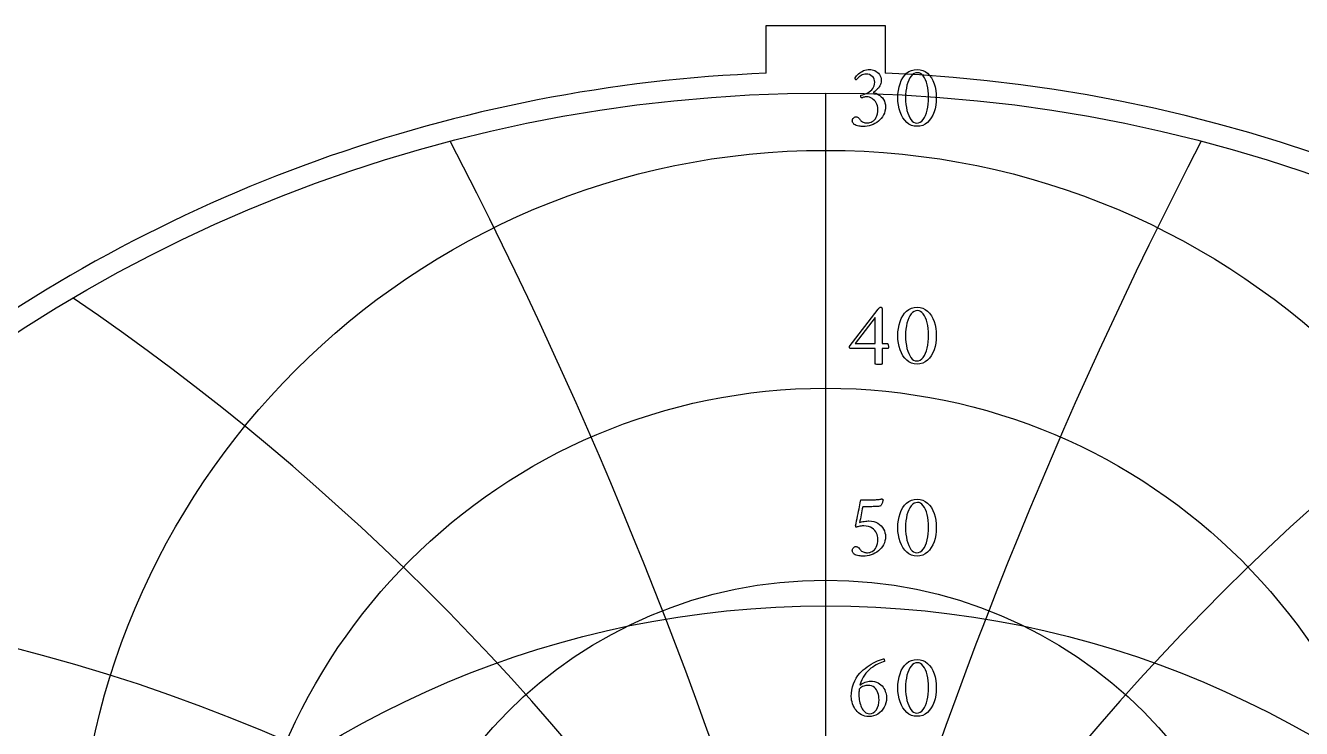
# Model space of a CAD drawing. Header units: millimetres. Extents: x -32.4 to 32.3, y -32.4 to 33.4.
# Drawn here: x -17.2 to 10.22, y 18.25 to 33.35 of the extents above; entities that cross this region are included whole.
import ezdxf

# ---------------------------------------------------------------- set-up
doc = ezdxf.new("R2010")
doc.units = ezdxf.units.MM
for name, color, linetype in [('CUT_OUTER', 1, 'Continuous'), ('ENGRAVE', 7, 'Continuous'), ('ENGRAVE_FINE', 8, 'Continuous'), ('TEXT', 5, 'Continuous')]:
    doc.layers.add(name, color=color, linetype=linetype)

msp = doc.modelspace()

# ---------------------------------------------------------------- linework, layer by layer
at = {"layer": 'CUT_OUTER'}
for points in [[(-1.2775, 33.35), (1.2775, 33.35), (1.2775, 32.3246)], [(-1.2775, 32.3246), (-1.2775, 33.35)]]:
    msp.add_lwpolyline(points, dxfattribs=at)
for centre, radius, start, end in [((-0.0002, -0.0001), 32.35, 127.26523, 87.73645), ((-0.0008, 0.0014), 32.3484, 92.26192, 127.26607)]:
    msp.add_arc(centre, radius, start, end, dxfattribs=at)
at = {"layer": 'ENGRAVE'}
msp.add_lwpolyline([(0, -31.9), (0, 31.9)], dxfattribs=at)
for centre, radius in [((0, 0), 31.9), ((0, 14.5583), 16.1101), ((0, 12.9155), 12.6421), ((0, 11.769), 9.6664), ((0, 0), 20.8814)]:
    msp.add_circle(centre, radius, dxfattribs=at)
for centre, radius, start, end in [((0, 16.9428), 20.3436, 152.65175, 27.34825), ((0, 20.5259), 25.8291, 183.831, 356.169)]:
    msp.add_arc(centre, radius, start, end, dxfattribs=at)
at = {"layer": 'ENGRAVE_FINE'}
for centre, radius, start, end in [((-99.5779, -16.6098), 103.0906, 5.264652, 27.419016), ((-99.5779, -16.6098), 103.0906, 5.264652, 27.419016), ((99.5779, -16.6098), 103.0906, 152.580984, 174.735348), ((99.5779, -16.6098), 103.0906, 152.580984, 174.735348), ((-46.2143, -16.6098), 53.3636, 10.69144, 55.74138), ((-46.2143, -16.6098), 53.3636, 10.69144, 55.74138), ((46.2143, -16.6098), 53.3636, 124.25862, 169.30856), ((46.2143, -16.6098), 53.3636, 124.25862, 169.30856), ((-26.6818, -16.6098), 37.7338, 16.46147, 85.90685), ((-26.6818, -16.6098), 37.7338, 16.46147, 85.90685), ((26.6818, -16.6098), 37.7338, 94.09315, 163.53853), ((26.6818, -16.6098), 37.7338, 94.09315, 163.53853)]:
    msp.add_arc(centre, radius, start, end, dxfattribs=at)
at = {"layer": 'TEXT'}
for points in [[(0.9461, 32.4085), (0.971, 32.4067), (0.9971, 32.4015), (1.0244, 32.3927), (1.053, 32.3803), (1.0811, 32.3646), (1.1071, 32.3456), (1.1311, 32.3233), (1.153, 32.2978), (1.1713, 32.2691), (1.1843, 32.2375), (1.1922, 32.2031), (1.1948, 32.1657), (1.1929, 32.1361), (1.1873, 32.1079), (1.1778, 32.0808), (1.1647, 32.0549), (1.1489, 32.0305), (1.1316, 32.0078), (1.1129, 31.9868), (1.0928, 31.9675), (1.0725, 31.95), (1.0532, 31.9345), (1.0351, 31.9209), (1.018, 31.9092), (1.0457, 31.9035), (1.0743, 31.8942), (1.104, 31.8812), (1.1346, 31.8645), (1.1645, 31.8443), (1.1921, 31.8206), (1.2174, 31.7933), (1.2404, 31.7625), (1.2596, 31.7282), (1.2732, 31.6904), (1.2814, 31.6491), (1.2842, 31.6042), (1.2815, 31.5568), (1.2737, 31.5117), (1.2607, 31.4689), (1.2424, 31.4284), (1.2198, 31.3905), (1.1938, 31.3555), (1.1644, 31.3235), (1.1316, 31.2943), (1.0961, 31.2683), (1.0586, 31.2455), (1.0189, 31.226), (0.9772, 31.2098), (0.9342, 31.1971), (0.8907, 31.188), (0.8468, 31.1825), (0.8024, 31.1807), (0.7827, 31.1814), (0.7608, 31.1834), (0.7366, 31.1867), (0.7101, 31.1914), (0.6831, 31.1975), (0.6574, 31.2052), (0.633, 31.2145), (0.61, 31.2254), (0.6056, 31.2293), (0.6003, 31.2351), (0.594, 31.2429), (0.5867, 31.2526), (0.5799, 31.2634), (0.5751, 31.2744), (0.5721, 31.2857), (0.5712, 31.2972), (0.5727, 31.3167), (0.5772, 31.3342), (0.5848, 31.3497), (0.5955, 31.3633), (0.608, 31.3744), (0.6214, 31.3822), (0.6357, 31.387), (0.6508, 31.3886), (0.6692, 31.3867), (0.6855, 31.381), (0.6998, 31.3716), (0.712, 31.3584), (0.7232, 31.3438), (0.7346, 31.33), (0.7461, 31.3171), (0.7577, 31.305), (0.7719, 31.2925), (0.7875, 31.2819), (0.8045, 31.2735), (0.8228, 31.2671), (0.8416, 31.2625), (0.8604, 31.2591), (0.879, 31.2571), (0.8975, 31.2564), (0.9229, 31.2582), (0.9483, 31.2635), (0.9739, 31.2723), (0.9995, 31.2846), (1.0242, 31.301), (1.0469, 31.322), (1.0675, 31.3476), (1.086, 31.3779), (1.1013, 31.4131), (1.1122, 31.4539), (1.1188, 31.5001), (1.121, 31.5517), (1.1188, 31.5894), (1.1122, 31.6248), (1.1013, 31.6579), (1.086, 31.6887), (1.0672, 31.7168), (1.0459, 31.7419), (1.0221, 31.7639), (0.9957, 31.7829), (0.9675, 31.7982), (0.9386, 31.8092), (0.9088, 31.8157), (0.8781, 31.8179), (0.8625, 31.8173), (0.8468, 31.8155), (0.8309, 31.8124), (0.815, 31.8082), (0.7999, 31.8037), (0.7866, 31.7999), (0.7751, 31.7969), (0.7654, 31.7946), (0.7603, 31.8027), (0.7567, 31.8116), (0.7545, 31.8212), (0.7538, 31.8315), (0.754, 31.8378), (0.7548, 31.8432), (0.756, 31.8475), (0.7577, 31.8509), (0.7951, 31.8608), (0.8315, 31.8728), (0.8669, 31.887), (0.9014, 31.9034), (0.9338, 31.9221), (0.9629, 31.9435), (0.9887, 31.9673), (1.0112, 31.9937), (1.0295, 32.023), (1.0425, 32.0556), (1.0504, 32.0915), (1.053, 32.1307), (1.0497, 32.167), (1.0399, 32.2001), (1.0235, 32.2301), (1.0005, 32.257), (0.9725, 32.2791), (0.9408, 32.2948), (0.9054, 32.3043), (0.8665, 32.3075), (0.8373, 32.3057), (0.8101, 32.3004), (0.7849, 32.2916), (0.7616, 32.2793), (0.7404, 32.2651), (0.7215, 32.2506), (0.7049, 32.236), (0.6906, 32.221), (0.6786, 32.2074), (0.6685, 32.1965), (0.6606, 32.1884), (0.6547, 32.1831), (0.6508, 32.184), (0.6469, 32.1865), (0.643, 32.1908), (0.6392, 32.1967), (0.6358, 32.2035), (0.6333, 32.2103), (0.6319, 32.2171), (0.6314, 32.2239), (0.647, 32.2461), (0.6647, 32.2679), (0.6844, 32.2893), (0.7062, 32.3104), (0.7299, 32.3304), (0.7555, 32.3488), (0.7829, 32.3654), (0.8121, 32.3803), (0.843, 32.3927), (0.8757, 32.4015), (0.9101, 32.4067), (0.9461, 32.4085)], [(1.9622, 32.4066), (2.0266, 32.4013), (2.0858, 32.3857), (2.1397, 32.3596), (2.1885, 32.323), (2.2318, 32.2778), (2.2696, 32.2256), (2.3018, 32.1666), (2.3284, 32.1006), (2.3492, 32.0295), (2.3641, 31.9551), (2.373, 31.8775), (2.376, 31.7965), (2.3729, 31.7156), (2.3638, 31.638), (2.3487, 31.5636), (2.3274, 31.4925), (2.3004, 31.4264), (2.2679, 31.3672), (2.23, 31.3147), (2.1866, 31.2691), (2.1379, 31.2321), (2.0843, 31.2057), (2.0257, 31.1899), (1.9622, 31.1846), (1.9002, 31.1899), (1.8427, 31.2057), (1.7895, 31.2321), (1.7407, 31.2691), (1.6968, 31.3147), (1.6584, 31.3672), (1.6254, 31.4264), (1.5979, 31.4925), (1.5762, 31.5636), (1.5608, 31.638), (1.5515, 31.7156), (1.5484, 31.7965), (1.5514, 31.8775), (1.5605, 31.9551), (1.5757, 32.0295), (1.5969, 32.1006), (1.624, 32.1666), (1.6567, 32.2256), (1.6949, 32.2778), (1.7388, 32.323), (1.7877, 32.3596), (1.8412, 32.3857), (1.8994, 32.4013), (1.9622, 32.4066)], [(1.9719, 32.3366), (1.9335, 32.3321), (1.8978, 32.3184), (1.865, 32.2956), (1.8349, 32.2638), (1.8079, 32.2242), (1.7842, 32.1785), (1.7637, 32.1266), (1.7465, 32.0685), (1.7329, 32.0056), (1.7232, 31.9393), (1.7174, 31.8696), (1.7154, 31.7965), (1.7174, 31.7242), (1.7232, 31.655), (1.7329, 31.5887), (1.7465, 31.5255), (1.7635, 31.4669), (1.7832, 31.4145), (1.8057, 31.3683), (1.831, 31.3283), (1.8588, 31.296), (1.8886, 31.273), (1.9205, 31.2591), (1.9544, 31.2545), (1.9953, 31.2592), (2.0326, 31.2734), (2.0662, 31.2971), (2.0962, 31.3303), (2.1226, 31.3713), (2.1455, 31.4187), (2.1649, 31.4723), (2.1807, 31.5323), (2.1931, 31.5968), (2.2019, 31.6639), (2.2071, 31.7338), (2.2089, 31.8062), (2.207, 31.8792), (2.2014, 31.9483), (2.192, 32.0137), (2.1788, 32.0753), (2.1623, 32.132), (2.1428, 32.1827), (2.1205, 32.2272), (2.0952, 32.2657), (2.0675, 32.2967), (2.0377, 32.3189), (2.0058, 32.3322), (1.9719, 32.3366)], [(1.1812, 27.3015), (1.1884, 27.3008), (1.1945, 27.2986), (1.1996, 27.2949), (1.2035, 27.2898), (1.2065, 27.284), (1.2086, 27.2782), (1.2099, 27.2724), (1.2103, 27.2665), (1.2103, 26.5186), (1.323, 26.5186), (1.3277, 26.5171), (1.3322, 26.5127), (1.3365, 26.5055), (1.3405, 26.4953), (1.3439, 26.4831), (1.3463, 26.47), (1.3478, 26.4559), (1.3483, 26.4409), (1.3479, 26.4309), (1.3468, 26.4224), (1.345, 26.4154), (1.3424, 26.4098), (1.2103, 26.4098), (1.2103, 26.0776), (1.2095, 26.0773), (1.2072, 26.0764), (1.2032, 26.0748), (1.1977, 26.0727), (1.1887, 26.0706), (1.1741, 26.0691), (1.1542, 26.0682), (1.1287, 26.0679), (1.099, 26.0688), (1.0777, 26.0717), (1.065, 26.0766), (1.0607, 26.0834), (1.0607, 26.4098), (0.5265, 26.4098), (0.5219, 26.413), (0.518, 26.4168), (0.5146, 26.4213), (0.5119, 26.4263), (0.5098, 26.4314), (0.5083, 26.4362), (0.5074, 26.4407), (0.5071, 26.4447), (1.1248, 27.2529), (1.1302, 27.2592), (1.1365, 27.2663), (1.1438, 27.2742), (1.152, 27.283), (1.1604, 27.2911), (1.1681, 27.2969), (1.175, 27.3003), (1.1812, 27.3015)], [(1.9622, 27.2957), (2.0266, 27.2904), (2.0858, 27.2748), (2.1397, 27.2487), (2.1885, 27.2121), (2.2318, 27.1669), (2.2696, 27.1147), (2.3018, 27.0557), (2.3284, 26.9897), (2.3492, 26.9186), (2.3641, 26.8442), (2.373, 26.7666), (2.376, 26.6856), (2.3729, 26.6047), (2.3638, 26.5271), (2.3487, 26.4527), (2.3274, 26.3816), (2.3004, 26.3156), (2.2679, 26.2563), (2.23, 26.2038), (2.1866, 26.1582), (2.1379, 26.1212), (2.0843, 26.0948), (2.0257, 26.079), (1.9622, 26.0737), (1.9002, 26.079), (1.8427, 26.0948), (1.7895, 26.1212), (1.7407, 26.1582), (1.6968, 26.2038), (1.6584, 26.2563), (1.6254, 26.3156), (1.5979, 26.3816), (1.5762, 26.4527), (1.5608, 26.5271), (1.5515, 26.6047), (1.5484, 26.6856), (1.5514, 26.7666), (1.5605, 26.8442), (1.5757, 26.9186), (1.5969, 26.9897), (1.624, 27.0557), (1.6567, 27.1147), (1.6949, 27.1669), (1.7388, 27.2121), (1.7877, 27.2487), (1.8412, 27.2748), (1.8994, 27.2904), (1.9622, 27.2957)], [(1.9719, 27.2257), (1.9335, 27.2212), (1.8978, 27.2075), (1.865, 27.1847), (1.8349, 27.1529), (1.8079, 27.1134), (1.7842, 27.0676), (1.7637, 27.0157), (1.7465, 26.9576), (1.7329, 26.8947), (1.7232, 26.8284), (1.7174, 26.7587), (1.7154, 26.6856), (1.7174, 26.6133), (1.7232, 26.5441), (1.7329, 26.4778), (1.7465, 26.4146), (1.7635, 26.356), (1.7832, 26.3037), (1.8057, 26.2575), (1.831, 26.2174), (1.8588, 26.1851), (1.8886, 26.1621), (1.9205, 26.1482), (1.9544, 26.1436), (1.9953, 26.1484), (2.0326, 26.1626), (2.0662, 26.1862), (2.0962, 26.2194), (2.1226, 26.2604), (2.1455, 26.3078), (2.1649, 26.3615), (2.1807, 26.4214), (2.1931, 26.4859), (2.2019, 26.5531), (2.2071, 26.6229), (2.2089, 26.6954), (2.207, 26.7683), (2.2014, 26.8374), (2.192, 26.9028), (2.1788, 26.9644), (2.1623, 27.0211), (2.1428, 27.0718), (2.1205, 27.1163), (2.0952, 27.1548), (2.0675, 27.1858), (2.0377, 27.208), (2.0058, 27.2213), (1.9719, 27.2257)], [(1.0607, 27.0742), (0.6353, 26.5186), (1.0607, 26.5186)], [(0.9286, 22.7072), (0.9828, 22.7041), (1.0328, 22.6946), (1.0785, 22.6788), (1.12, 22.6567), (1.1571, 22.6298), (1.1897, 22.5996), (1.2178, 22.5662), (1.2414, 22.5294), (1.2601, 22.4908), (1.2735, 22.4515), (1.2815, 22.4116), (1.2842, 22.3711), (1.2815, 22.3237), (1.2737, 22.2786), (1.2607, 22.2358), (1.2424, 22.1953), (1.2198, 22.1574), (1.1938, 22.1224), (1.1644, 22.0904), (1.1316, 22.0612), (1.0961, 22.0352), (1.0586, 22.0124), (1.0189, 21.9929), (0.9772, 21.9767), (0.9342, 21.964), (0.8907, 21.9549), (0.8468, 21.9494), (0.8024, 21.9476), (0.7827, 21.9483), (0.7608, 21.9503), (0.7366, 21.9536), (0.7101, 21.9583), (0.6831, 21.9644), (0.6574, 21.9721), (0.633, 21.9814), (0.61, 21.9923), (0.6056, 21.9962), (0.6003, 22.002), (0.594, 22.0098), (0.5867, 22.0195), (0.5799, 22.0303), (0.5751, 22.0413), (0.5721, 22.0526), (0.5712, 22.0642), (0.5727, 22.0836), (0.5772, 22.1011), (0.5848, 22.1166), (0.5955, 22.1302), (0.608, 22.1413), (0.6214, 22.1492), (0.6357, 22.1539), (0.6508, 22.1555), (0.6692, 22.1536), (0.6855, 22.1479), (0.6998, 22.1385), (0.712, 22.1254), (0.7232, 22.1107), (0.7346, 22.0969), (0.7461, 22.084), (0.7577, 22.0719), (0.7719, 22.0594), (0.7875, 22.0489), (0.8045, 22.0404), (0.8228, 22.034), (0.8416, 22.0294), (0.8604, 22.026), (0.879, 22.024), (0.8975, 22.0234), (0.9229, 22.0251), (0.9483, 22.0304), (0.9739, 22.0392), (0.9995, 22.0515), (1.0242, 22.0679), (1.0469, 22.0889), (1.0675, 22.1145), (1.086, 22.1448), (1.1013, 22.1801), (1.1122, 22.2208), (1.1188, 22.267), (1.121, 22.3187), (1.1191, 22.3491), (1.1134, 22.3801), (1.104, 22.4117), (1.0908, 22.444), (1.0735, 22.4753), (1.0518, 22.5042), (1.0255, 22.5307), (0.9947, 22.5547), (0.9589, 22.5747), (0.9175, 22.5889), (0.8705, 22.5975), (0.8179, 22.6004), (0.801, 22.5998), (0.7815, 22.5982), (0.7592, 22.5954), (0.7344, 22.5916), (0.71, 22.5871), (0.6892, 22.5821), (0.6721, 22.5769), (0.6586, 22.5712), (0.6557, 22.5718), (0.653, 22.5734), (0.6504, 22.5761), (0.6479, 22.58), (0.6458, 22.5844), (0.6443, 22.5889), (0.6434, 22.5936), (0.643, 22.5984), (0.6537, 22.6518), (0.6644, 22.7053), (0.6751, 22.7587), (0.6858, 22.8121), (0.6963, 22.8646), (0.7064, 22.9153), (0.7162, 22.9642), (0.7256, 23.0112), (0.7343, 23.0553), (0.7419, 23.095), (0.7484, 23.1305), (0.7538, 23.1618), (1.0335, 23.1618), (1.0531, 23.1621), (1.0729, 23.1628), (1.0929, 23.164), (1.1132, 23.1657), (1.1327, 23.1677), (1.1506, 23.1698), (1.1667, 23.1721), (1.1812, 23.1744), (1.1931, 23.1766), (1.2016, 23.1781), (1.2067, 23.179), (1.2084, 23.1793), (1.2131, 23.1765), (1.2174, 23.174), (1.2213, 23.1716), (1.2249, 23.1696), (1.2279, 23.1674), (1.23, 23.1647), (1.2313, 23.1616), (1.2317, 23.1579), (1.2313, 23.1539), (1.23, 23.1475), (1.2279, 23.1388), (1.2249, 23.1278), (1.2211, 23.1154), (1.2166, 23.1023), (1.2114, 23.0887), (1.2055, 23.0744), (1.1989, 23.0603), (1.1916, 23.0472), (1.1838, 23.035), (1.1754, 23.0239), (1.155, 23.0219), (1.1326, 23.02), (1.1083, 23.018), (1.0821, 23.0161), (1.0537, 23.0144), (1.0229, 23.0132), (0.9896, 23.0125), (0.9539, 23.0122), (0.7946, 23.0122), (0.7859, 22.9693), (0.7773, 22.926), (0.7689, 22.8824), (0.7606, 22.8383), (0.7523, 22.7947), (0.7438, 22.7521), (0.7353, 22.7107), (0.7266, 22.6703), (0.7475, 22.6778), (0.7715, 22.6846), (0.7985, 22.6909), (0.8286, 22.6965), (0.8585, 22.7012), (0.8852, 22.7045), (0.9085, 22.7065), (0.9286, 22.7072)], [(1.9622, 23.1735), (2.0266, 23.1682), (2.0858, 23.1526), (2.1397, 23.1265), (2.1885, 23.0899), (2.2318, 23.0447), (2.2696, 22.9925), (2.3018, 22.9335), (2.3284, 22.8675), (2.3492, 22.7964), (2.3641, 22.722), (2.373, 22.6444), (2.376, 22.5634), (2.3729, 22.4825), (2.3638, 22.4049), (2.3487, 22.3305), (2.3274, 22.2594), (2.3004, 22.1934), (2.2679, 22.1341), (2.23, 22.0816), (2.1866, 22.036), (2.1379, 21.999), (2.0843, 21.9726), (2.0257, 21.9568), (1.9622, 21.9515), (1.9002, 21.9568), (1.8427, 21.9726), (1.7895, 21.999), (1.7407, 22.036), (1.6968, 22.0816), (1.6584, 22.1341), (1.6254, 22.1934), (1.5979, 22.2594), (1.5762, 22.3305), (1.5608, 22.4049), (1.5515, 22.4825), (1.5484, 22.5634), (1.5514, 22.6444), (1.5605, 22.722), (1.5757, 22.7964), (1.5969, 22.8675), (1.624, 22.9335), (1.6567, 22.9925), (1.6949, 23.0447), (1.7388, 23.0899), (1.7877, 23.1265), (1.8412, 23.1526), (1.8994, 23.1682), (1.9622, 23.1735)], [(1.9719, 23.1035), (1.9335, 23.099), (1.8978, 23.0853), (1.865, 23.0625), (1.8349, 23.0307), (1.8079, 22.9912), (1.7842, 22.9454), (1.7637, 22.8935), (1.7465, 22.8354), (1.7329, 22.7725), (1.7232, 22.7062), (1.7174, 22.6365), (1.7154, 22.5634), (1.7174, 22.4911), (1.7232, 22.4219), (1.7329, 22.3556), (1.7465, 22.2924), (1.7635, 22.2338), (1.7832, 22.1815), (1.8057, 22.1353), (1.831, 22.0952), (1.8588, 22.0629), (1.8886, 22.0399), (1.9205, 22.026), (1.9544, 22.0214), (1.9953, 22.0262), (2.0326, 22.0404), (2.0662, 22.064), (2.0962, 22.0972), (2.1226, 22.1382), (2.1455, 22.1856), (2.1649, 22.2392), (2.1807, 22.2992), (2.1931, 22.3637), (2.2019, 22.4309), (2.2071, 22.5007), (2.2089, 22.5732), (2.207, 22.6461), (2.2014, 22.7152), (2.192, 22.7806), (2.1788, 22.8422), (2.1623, 22.8989), (2.1428, 22.9496), (2.1205, 22.9941), (2.0952, 23.0326), (2.0675, 23.0636), (2.0377, 23.0858), (2.0058, 23.0991), (1.9719, 23.1035)], [(0.9597, 19.2644), (1.0073, 19.2621), (1.0508, 19.2552), (1.0903, 19.2437), (1.1258, 19.2275), (1.1576, 19.2078), (1.186, 19.1855), (1.2111, 19.1607), (1.2327, 19.1333), (1.2512, 19.1043), (1.2669, 19.0745), (1.2798, 19.044), (1.29, 19.0128), (1.2976, 18.9821), (1.3031, 18.9528), (1.3064, 18.9252), (1.3075, 18.8992), (1.3042, 18.8476), (1.2946, 18.7979), (1.2785, 18.75), (1.256, 18.7039), (1.2281, 18.661), (1.1958, 18.6223), (1.1591, 18.5881), (1.118, 18.5582), (1.0734, 18.534), (1.026, 18.5167), (0.9758, 18.5063), (0.9228, 18.5029), (0.8811, 18.5052), (0.8415, 18.5123), (0.8039, 18.5242), (0.7684, 18.5407), (0.7351, 18.5612), (0.7045, 18.5847), (0.6764, 18.6112), (0.6508, 18.6408), (0.6279, 18.6728), (0.6078, 18.7066), (0.5905, 18.7422), (0.576, 18.7797), (0.5645, 18.818), (0.5564, 18.8562), (0.5514, 18.8943), (0.5498, 18.9322), (0.5527, 19.0041), (0.5615, 19.074), (0.576, 19.142), (0.5964, 19.2081), (0.6224, 19.2711), (0.6537, 19.33), (0.6904, 19.3847), (0.7324, 19.4354), (0.7677, 19.4716), (0.8055, 19.5063), (0.8459, 19.5396), (0.8888, 19.5714), (0.9332, 19.6014), (0.9782, 19.6292), (1.0236, 19.6548), (1.0695, 19.6782), (1.1148, 19.699), (1.1586, 19.7166), (1.2008, 19.731), (1.2414, 19.7423), (1.2476, 19.7409), (1.2526, 19.7367), (1.2563, 19.7298), (1.2589, 19.72), (1.2606, 19.7096), (1.2618, 19.7008), (1.2625, 19.6936), (1.2628, 19.6879), (1.2316, 19.6772), (1.1984, 19.6646), (1.1632, 19.65), (1.1258, 19.6335), (1.0874, 19.6146), (1.0488, 19.5927), (1.0102, 19.568), (0.9714, 19.5403), (0.9335, 19.5093), (0.8975, 19.4745), (0.8635, 19.4359), (0.8315, 19.3936), (0.8022, 19.347), (0.7766, 19.2957), (0.7546, 19.2397), (0.7363, 19.1789), (0.7623, 19.1982), (0.7897, 19.2151), (0.8186, 19.2297), (0.849, 19.2421), (0.8792, 19.2518), (0.9077, 19.2588), (0.9346, 19.263), (0.9597, 19.2644)], [(1.9622, 19.7307), (2.0266, 19.7255), (2.0858, 19.7098), (2.1397, 19.6837), (2.1885, 19.6471), (2.2318, 19.6019), (2.2696, 19.5498), (2.3018, 19.4907), (2.3284, 19.4247), (2.3492, 19.3536), (2.3641, 19.2792), (2.373, 19.2016), (2.376, 19.1207), (2.3729, 19.0397), (2.3638, 18.9621), (2.3487, 18.8877), (2.3274, 18.8166), (2.3004, 18.7506), (2.2679, 18.6913), (2.23, 18.6389), (2.1866, 18.5932), (2.1379, 18.5562), (2.0843, 18.5298), (2.0257, 18.514), (1.9622, 18.5087), (1.9002, 18.514), (1.8427, 18.5298), (1.7895, 18.5562), (1.7407, 18.5932), (1.6968, 18.6389), (1.6584, 18.6913), (1.6254, 18.7506), (1.5979, 18.8166), (1.5762, 18.8877), (1.5608, 18.9621), (1.5515, 19.0397), (1.5484, 19.1207), (1.5514, 19.2016), (1.5605, 19.2792), (1.5757, 19.3536), (1.5969, 19.4247), (1.624, 19.4907), (1.6567, 19.5498), (1.6949, 19.6019), (1.7388, 19.6471), (1.7877, 19.6837), (1.8412, 19.7098), (1.8994, 19.7255), (1.9622, 19.7307)], [(1.9719, 19.6607), (1.9335, 19.6562), (1.8978, 19.6425), (1.865, 19.6198), (1.8349, 19.5879), (1.8079, 19.5484), (1.7842, 19.5026), (1.7637, 19.4507), (1.7465, 19.3926), (1.7329, 19.3297), (1.7232, 19.2634), (1.7174, 19.1937), (1.7154, 19.1207), (1.7174, 19.0483), (1.7232, 18.9791), (1.7329, 18.9128), (1.7465, 18.8496), (1.7635, 18.7911), (1.7832, 18.7387), (1.8057, 18.6925), (1.831, 18.6525), (1.8588, 18.6202), (1.8886, 18.5971), (1.9205, 18.5832), (1.9544, 18.5786), (1.9953, 18.5834), (2.0326, 18.5976), (2.0662, 18.6212), (2.0962, 18.6544), (2.1226, 18.6954), (2.1455, 18.7428), (2.1649, 18.7965), (2.1807, 18.8564), (2.1931, 18.9209), (2.2019, 18.9881), (2.2071, 19.0579), (2.2089, 19.1304), (2.207, 19.2033), (2.2014, 19.2724), (2.192, 19.3378), (2.1788, 19.3994), (2.1623, 19.4561), (2.1428, 19.5068), (2.1205, 19.5513), (2.0952, 19.5898), (2.0675, 19.6208), (2.0377, 19.643), (2.0058, 19.6563), (1.9719, 19.6607)], [(0.7208, 19.0954), (0.7189, 19.0797), (0.7174, 19.0638), (0.716, 19.0477), (0.7149, 19.0313), (0.7141, 19.0148), (0.7135, 18.9983), (0.7131, 18.9817), (0.713, 18.9652), (0.7138, 18.9328), (0.7164, 18.8997), (0.7206, 18.8658), (0.7266, 18.8312), (0.7343, 18.7968), (0.7438, 18.7637), (0.7552, 18.7317), (0.7684, 18.701), (0.7833, 18.6723), (0.8002, 18.6464), (0.8188, 18.6233), (0.8393, 18.6029), (0.8615, 18.5863), (0.8854, 18.5745), (0.911, 18.5674), (0.9383, 18.565), (0.9819, 18.5704), (1.0214, 18.5864), (1.0567, 18.6131), (1.0879, 18.6505), (1.1134, 18.6959), (1.1316, 18.7467), (1.1426, 18.8028), (1.1462, 18.8642), (1.1447, 18.9043), (1.1401, 18.9429), (1.1326, 18.98), (1.1219, 19.0157), (1.108, 19.049), (1.0906, 19.0789), (1.0697, 19.1054), (1.0452, 19.1284), (1.0169, 19.1471), (0.9845, 19.1605), (0.9479, 19.1685), (0.9073, 19.1712), (0.8863, 19.1704), (0.8643, 19.168), (0.8411, 19.1641), (0.8169, 19.1585), (0.7923, 19.1499), (0.7681, 19.1364), (0.7443, 19.1183), (0.7208, 19.0954)]]:
    msp.add_lwpolyline(points, close=True, dxfattribs=at)

doc.saveas('drawing.dxf')
